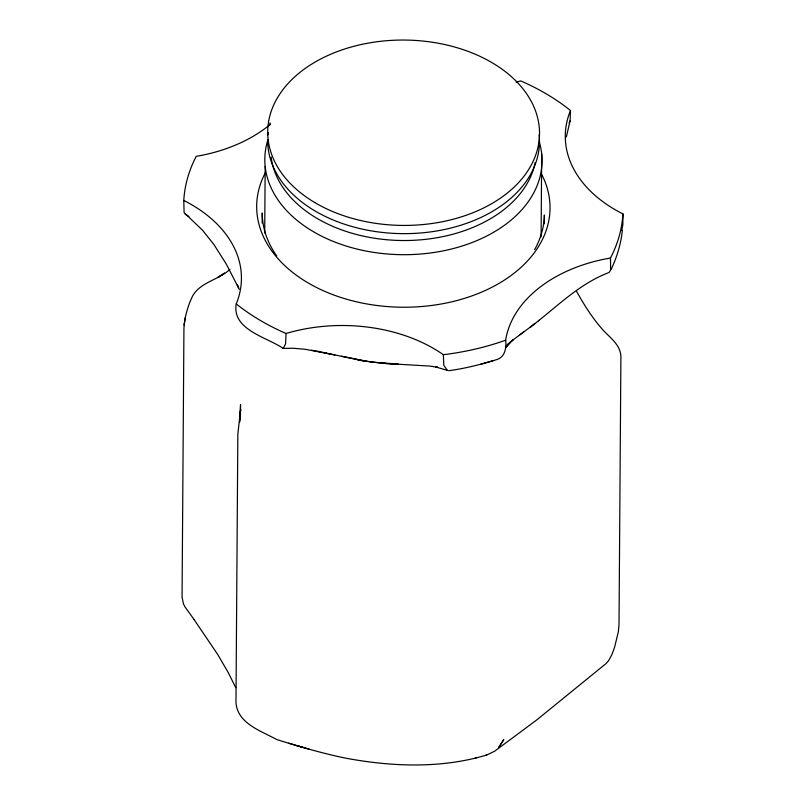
<?xml version="1.0" encoding="UTF-8"?>
<svg xmlns="http://www.w3.org/2000/svg" width="805" height="805" viewBox="0 0 805 805"><rect width="100%" height="100%" fill="white"/><g stroke="black" fill="none" stroke-linecap="round" stroke-linejoin="round"><path stroke-width="1.21" d="M270.53 124.151A140.503 95.825 0.4 0 1 196.229 156.361A219.755 149.871 0.4 0 0 183.781 200.465L184.093 212.601L202.558 230.25L213.848 244.448L226.215 263.939L239.276 289.267M183.781 200.465A140.503 95.825 0.4 0 1 236.237 303.888C231.699 329.899 267.079 337.144 283.199 348.424L293.131 348.243L305.437 349.31L334.92 355.015M240.474 414.595L240.544 404.553L239.87 419.365L239.598 421.941L240.635 409.272L237.847 434.036L235.976 702.393C237.203 723.504 261.253 730.95 276.809 739.584C299.229 746.527 321.809 753.198 344.812 757.998C387.93 766.119 433.321 768.423 476.198 757.928M262.178 223.005L262.249 212.973C262.219 228.439 267.803 243.462 276.719 255.96M264.704 233.068L265.167 166.444M236.237 303.888A219.755 149.871 0.4 0 0 286.067 333.491L285.574 343.876L283.199 348.424M516.166 82.16A140.503 95.825 0.4 0 0 520.654 80.892A219.755 149.871 0.4 0 1 570.483 110.496A140.503 95.825 0.4 0 0 622.939 213.919A219.755 149.871 0.4 0 1 610.492 258.013A140.503 95.825 0.4 0 0 505.641 340.223A219.755 149.871 0.4 0 1 443.364 354.713L443.776 365.198L447.218 370.23M505.641 340.223C506.546 347.398 505.248 356.494 497.5 359.342C481.521 364.323 465.199 368.519 448.606 370.723M541.101 236.841L541.685 153.866M544.321 223.76L544.381 214.985C544.18 227.171 540.598 239.105 534.601 249.671M570.483 110.496L570.091 120.79L566.368 136.931M610.492 258.013L610.603 270.098L609.144 272.422M622.939 213.919L622.849 224.796L621.732 230.411M230.009 269.303C218.809 279.939 200.515 281.971 192.626 295.958C187.756 306.182 184.456 317.482 183.932 328.822L182.061 597.189L183.5 604.012L185.009 606.91L194.146 619.629M622.356 230.341C620.957 243.865 616.982 257.057 611.166 269.313M184.023 325.17L185.351 317.381M569.115 123.004L570.091 120.79M506.275 347.156L507.794 344.258L506.405 346.764L511.698 340.928L531.109 326.498M534.258 324.093L534.993 323.519L530.274 327.152C555.611 308.154 578.171 284.316 608.318 272.784M538.465 320.782L539.078 320.299M519.074 335.303L523.763 331.952M474.95 758.27L486.673 755.07L494.642 751.206L536.371 720.223L605.913 663.682L608.52 660.814L611.85 654.777L614.618 647.16L618.371 631.673L619.015 624.75L620.897 356.414C620.474 345.043 610.582 338.11 603.519 330.593C592.903 318.81 584.339 305.367 576.692 291.531M493.636 360.539L480.877 364.202M485.254 755.452L486.673 755.07M398.364 364.112L370.582 361.988L341.481 356.202M395.396 364.132L380.936 363.166L360.338 360.388M383.22 363.337L429.86 366.074L437.789 367.332L435.807 367L447.63 370.431M326.095 353.093L364.122 361.043M357.782 359.946L361.073 360.519M311.545 350.195L320.028 351.725M318.166 351.332L326.86 353.264M301.271 746.919L309.16 749.163M296.381 745.5L302.66 747.322L288.643 743.186M188.913 216.434L185.12 214.2M194.005 619.437L217.974 654.878L228.61 673.272L235.734 687.641M238.612 287.818L237.344 285L237.938 286.318M539.37 142.193A138.621 94.537 0.4 0 1 402.188 254.682A138.621 94.537 0.4 0 1 267.985 139.527M539.119 134.797A135.904 92.686 0.4 0 1 409.805 233.571A135.904 92.686 0.4 0 1 267.683 142.304M267.884 134.999A135.904 92.686 0.4 0 1 268.146 132.563M269.474 125.339A135.904 92.686 0.4 0 1 270.088 122.974M535.134 162.61A132.845 90.603 0.4 0 1 400.176 240.484A132.845 90.603 0.4 0 1 271.134 157.126M286.067 333.491A140.503 95.825 0.4 0 1 443.374 354.713M541.765 174.574A146.691 100.041 0.4 0 1 402.681 307.228A146.691 100.041 0.4 0 1 265.409 172.673M503.689 739.654L498.466 747.926L503.689 739.654M508.307 343.946L506.637 346.14L513.208 339.609L508.257 343.856M224.454 273.207L217.954 277.413L224.494 273.197M314.685 202.498A135.904 92.686 0.4 0 0 537.086 150.716A135.904 92.686 0.4 0 0 359.08 45A135.904 92.686 0.4 0 0 314.685 202.498"/></g></svg>
